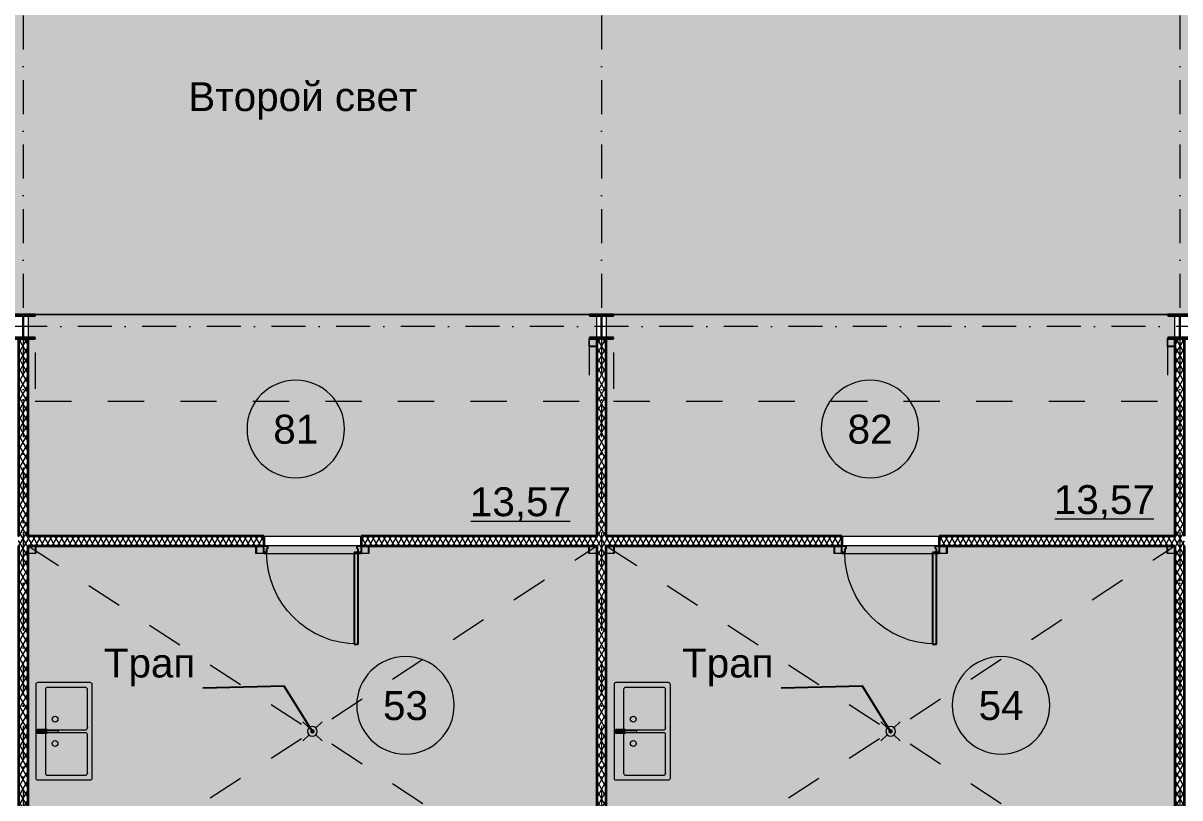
# Model space of a CAD drawing. Header units: millimetres. Extents: x -10605 to 104127, y -15987 to 52426.
# Drawn here: x 21999 to 34001, y 13109 to 21150 of the extents above; entities that cross this region are included whole.
import ezdxf
from ezdxf.enums import TextEntityAlignment as Align

# ---------------------------------------------------------------- set-up
doc = ezdxf.new("R2010")
doc.units = ezdxf.units.MM
doc.header["$MEASUREMENT"] = 0
for name, pattern in [('Dot & Dashed', [670.277762, 352.777767, -176.388884, 0, -141.111112]), ('roto_dd', [752.592, 376.296, -376.296]), ('Крупный пунктир', [634.99999, 0, -634.99999])]:
    doc.linetypes.add(name, pattern=pattern)
for name, color, linetype, lineweight in [('0_Ном._пера__100', 7, 'Continuous', 9), ('Двери Archicad_Ном._пера__3', 7, 'Continuous', 0), ('Двери Archicad_Ном._пера__97', 7, 'Continuous', 35), ('Двери Archicad_Ном._пера__98', 7, 'Continuous', 25), ('Зоны_Ном._пера__38', 171, 'Continuous', 20), ('Зоны_Ном._пера__91', 255, 'Continuous', 0), ('Мебель и  оборудование_Ном._пера__200', 7, 'Continuous', 0), ('Мебель и  оборудование_Ном._пера__99', 7, 'Continuous', 15), ('Металлический каркас здания_Ном._пера__98', 7, 'Continuous', 25), ('Металлический каркас здания_Ном._пера__99', 7, 'Continuous', 15), ('Оси_Ном._пера__200', 7, 'Continuous', 0), ('Паспорта Зон Archicad_Ном._пера__100', 7, 'Continuous', 9), ('Сантехника_Ном._пера__99', 7, 'Continuous', 15), ('Стены _Ном._пера__97', 7, 'Continuous', 35)]:
    doc.layers.add(name, color=color, linetype=linetype, lineweight=lineweight)
for name, color, linetype in [('Двери Archicad', 7, 'Continuous'), ('Зоны', 7, 'Continuous'), ('Металлический каркас здания', 7, 'Continuous'), ('Оси', 7, 'Continuous'), ('Стены', 7, 'Continuous')]:
    doc.layers.add(name, color=color, linetype=linetype)
doc.layers.add('Зоны_Ном._пера__2', color=7, linetype='Continuous', lineweight=0, true_color=0xc2747474)
doc.styles.add('РЎР“Р•РќР•Р\xa0РР\xa0_РЎРўРР›Р¬_1', font='arial.ttf')
doc.dimstyles.new('СГЕНЕРИР_СТИЛЬ__1', dxfattribs={"dimtxt": 0.18, "dimasz": 91.2, "dimexe": 0.18, "dimexo": 0.0625, "dimgap": 0.09, "dimtad": 0, "dimtih": 1, "dimtoh": 1, "dimdec": 4, "dimzin": 0, "dimdsep": 46, "dimcen": 0.09, "dimadec": 0, "dimazin": 0, "dimtfac": 1, "dimtdec": 4, "dimtmove": 0, "dimatfit": 3, "dimldrblk": 'ARROWHEAD_11', "dimfxl": 1, "dimtolj": 1, "dimtzin": 0, "dimarcsym": 0})
pattern_1 = [(90, (0, 0), (-60, 0), [])]
pattern_2 = [(60, (0, 0), (-43.30127, 25), []), (120, (0, 0), (43.30127, 25), [])]

# ---------------------------------------------------------------- blocks, each defined once
blk = doc.blocks.new('Колонна SHS ГК 27')
at = {"layer": 'Металлический каркас здания_Ном._пера__99', "linetype": 'Continuous', "lineweight": 0, "true_color": 0xffffff}
h = blk.add_hatch(dxfattribs=at)
h.set_pattern_fill('Barabбs_tйglakц_бllу', style=0, pattern_type=2)
h.set_pattern_definition(pattern_1)
h.paths.add_polyline_path([(-40, -40), (40, -40), (40, 40), (-40, 40)])
h.paths.add_polyline_path([(-36.4, -36.4), (-36.4, 36.4), (36.4, 36.4), (36.4, -36.4)], flags=0)
at = {"layer": 'Металлический каркас здания_Ном._пера__99', "color": 7, "linetype": 'Continuous', "lineweight": 15}
for p, q in [((40, 40), (-40, 40)), ((-40, 40), (-40, -40)), ((-36.4, -36.4), (-36.4, 36.4)), ((-36.4, 36.4), (36.4, 36.4)), ((36.4, 36.4), (36.4, -36.4)), ((40, -40), (40, 40)), ((-40, -40), (40, -40)), ((36.4, -36.4), (-36.4, -36.4))]:
    blk.add_line(p, q, dxfattribs=at)
blk = doc.blocks.new('Труба Квадратного Сечения ГК SHS 27_5')
at = {"layer": 'Металлический каркас здания_Ном._пера__99', "color": 7, "linetype": 'Continuous', "lineweight": 15}
for p, q in [((505, 40), (0, 40)), ((0, 40), (0, 0)), ((0, 0), (0, -40)), ((1010, 40), (505, 40)), ((1010, 0), (1010, 40)), ((1010, -40), (1010, 0)), ((0, -40), (505, -40)), ((505, -40), (1010, -40))]:
    blk.add_line(p, q, dxfattribs=at)
blk = doc.blocks.new('Зона подготовки товара_53_35', base_point=(24754, 14075))
at = {"layer": 'Зоны', "linetype": 'Continuous', "lineweight": 0, "true_color": 0x3f3f3f}
blk.add_hatch(color=250, dxfattribs=at).paths.add_polyline_path([(27950, 15726), (22050, 15726), (22050, 11875), (27950, 11875)])
at = {"layer": 'Паспорта Зон Archicad_Ном._пера__100', "color": 7, "linetype": 'Continuous', "lineweight": 9}
blk.add_line((26694, 12513), (27723, 12513), dxfattribs=at)
for start, end in [(0, 180), (180, 0)]:
    blk.add_arc((25966, 14070), 506, start, end, dxfattribs=at)
at = {"layer": 'Паспорта Зон Archicad_Ном._пера__100', "color": 7, "lineweight": 9, "style": 'РЎР“Р•РќР•Р\xa0РР\xa0_РЎРўРР›Р¬_1'}
for tag, p in [('ROOM_NUMBER', (25966, 14067)), ('ROOM_AREA', (27208, 12713))]:
    blk.add_attdef(tag, text='', height=300, dxfattribs=at).set_placement(p, align=Align.MIDDLE_CENTER)
blk = doc.blocks.new('Зона подготовки товара_54_36', base_point=(30802, 14211))
at = {"layer": 'Зоны', "linetype": 'Continuous', "lineweight": 0, "true_color": 0x3f3f3f}
blk.add_hatch(color=250, dxfattribs=at).paths.add_polyline_path([(33950, 11875), (33950, 15726), (28050, 15726), (28050, 11875)])
at = {"layer": 'Паспорта Зон Archicad_Ном._пера__100', "color": 7, "linetype": 'Continuous', "lineweight": 9}
blk.add_line((32711, 12513), (33741, 12513), dxfattribs=at)
for start, end in [(0, 180), (180, 0)]:
    blk.add_arc((32146, 14070), 506, start, end, dxfattribs=at)
at = {"layer": 'Паспорта Зон Archicad_Ном._пера__100', "color": 7, "lineweight": 9, "style": 'РЎР“Р•РќР•Р\xa0РР\xa0_РЎРўРР›Р¬_1'}
for tag, p in [('ROOM_NUMBER', (32146, 14067)), ('ROOM_AREA', (33226, 12713))]:
    blk.add_attdef(tag, text='', height=300, dxfattribs=at).set_placement(p, align=Align.MIDDLE_CENTER)
blk = doc.blocks.new('Торговый зал_97_103', base_point=(18593, 20776))
at = {"layer": 'Зоны_Ном._пера__2', "linetype": 'Continuous', "lineweight": 0, "true_color": 0x1d1d1d}
blk.add_hatch(color=250, dxfattribs=at).paths.add_polyline_path([(46125, 18125), (46125, 21875), (4225, 21875), (4225, 18125)])
at = {"layer": 'Паспорта Зон Archicad_Ном._пера__100', "color": 7, "lineweight": 9, "style": 'РЎР“Р•РќР•Р\xa0РР\xa0_РЎРўРР›Р¬_1'}
for tag, p in [('ROOM_NUMBER', (18933, 20581)), ('ROOM_AREA', (45254, 18555))]:
    blk.add_attdef(tag, text='', height=300, dxfattribs=at).set_placement(p, align=Align.MIDDLE_CENTER)
blk = doc.blocks.new('Выставочная зона_81_107', base_point=(26278, 17524))
at = {"layer": 'Зоны_Ном._пера__38', "linetype": 'Continuous', "lineweight": 0, "true_color": 0x1f1f3f}
blk.add_hatch(color=179, dxfattribs=at).paths.add_polyline_path([(22050, 18125), (22050, 15825), (27950, 15825), (27950, 18125)])
at = {"layer": 'Паспорта Зон Archicad_Ном._пера__100', "color": 7, "linetype": 'Continuous', "lineweight": 9}
blk.add_line((26645, 15983), (27674, 15983), dxfattribs=at)
for start, end in [(0, 180), (180, 0)]:
    blk.add_arc((24828, 16938), 506, start, end, dxfattribs=at)
at = {"layer": 'Паспорта Зон Archicad_Ном._пера__100', "color": 7, "lineweight": 9, "style": 'РЎР“Р•РќР•Р\xa0РР\xa0_РЎРўРР›Р¬_1'}
for tag, p in [('ROOM_NUMBER', (24828, 16936)), ('ROOM_AREA', (27159, 16183))]:
    blk.add_attdef(tag, text='', height=300, dxfattribs=at).set_placement(p, align=Align.MIDDLE_CENTER)
blk = doc.blocks.new('Выставочная зона_82_108', base_point=(32433, 17483))
at = {"layer": 'Зоны_Ном._пера__38', "linetype": 'Continuous', "lineweight": 0, "true_color": 0x1f1f3f}
blk.add_hatch(color=179, dxfattribs=at).paths.add_polyline_path([(33950, 18125), (28050, 18125), (28050, 15825), (33950, 15825)])
at = {"layer": 'Паспорта Зон Archicad_Ном._пера__100', "color": 7, "linetype": 'Continuous', "lineweight": 9}
blk.add_line((32703, 16005), (33733, 16005), dxfattribs=at)
for start, end in [(0, 180), (180, 0)]:
    blk.add_arc((30787, 16938), 506, start, end, dxfattribs=at)
at = {"layer": 'Паспорта Зон Archicad_Ном._пера__100', "color": 7, "lineweight": 9, "style": 'РЎР“Р•РќР•Р\xa0РР\xa0_РЎРўРР›Р¬_1'}
for tag, p in [('ROOM_NUMBER', (30787, 16936)), ('ROOM_AREA', (33218, 16205))]:
    blk.add_attdef(tag, text='', height=300, dxfattribs=at).set_placement(p, align=Align.MIDDLE_CENTER)
blk = doc.blocks.new('Однопольная Дверь 27_2')
at = {"layer": 'Двери Archicad_Ном._пера__3', "color": 7, "linetype": 'Continuous', "lineweight": 0}
blk.add_arc((475, 0), 950, 90, 180, dxfattribs=at)
at = {"layer": 'Двери Archicad_Ном._пера__97', "color": 7, "linetype": 'Continuous', "lineweight": 35}
for p, q in [((-505, -170), (-505, -70)), ((505, -170), (505, -70))]:
    blk.add_line(p, q, dxfattribs=at)
at = {"layer": 'Двери Archicad_Ном._пера__98', "color": 7, "linetype": 'Continuous', "lineweight": 25}
for p, q in [((435, 0), (435, 950)), ((435, 950), (475, 950)), ((475, 950), (475, 0)), ((-475, 0), (-505, 0)), ((-505, 0), (-505, -70)), ((-475, -40), (-475, 0)), ((475, 0), (435, 0)), ((505, 0), (475, 0)), ((475, 0), (475, -40)), ((505, -70), (505, 0)), ((-505, -70), (-465, -70)), ((-465, -40), (-475, -40)), ((-465, -70), (-465, -40)), ((475, -40), (465, -40)), ((465, -40), (465, -70)), ((465, -70), (505, -70))]:
    blk.add_line(p, q, dxfattribs=at)
blk = doc.blocks.new('Стена_6', base_point=(4125, 15775))
at = {"layer": 'Стены', "linetype": 'Continuous', "lineweight": 0, "true_color": 0x000000}
h = blk.add_hatch(dxfattribs=at)
h.set_pattern_fill('Batt_Insulation__3_', color=18, style=0, pattern_type=2)
h.set_pattern_definition(pattern_2)
h.paths.add_polyline_path([(22050, 15825), (22050, 15725), (24495, 15725), (24495, 15825)])
h = blk.add_hatch(dxfattribs=at)
h.set_pattern_fill('Batt_Insulation__3_', color=18, style=0, pattern_type=2)
h.set_pattern_definition(pattern_2)
h.paths.add_polyline_path([(25505, 15825), (25505, 15725), (27950, 15725), (27950, 15825)])
h = blk.add_hatch(dxfattribs=at)
h.set_pattern_fill('Batt_Insulation__3_', color=18, style=0, pattern_type=2)
h.set_pattern_definition(pattern_2)
h.paths.add_polyline_path([(28050, 15825), (28050, 15725), (30495, 15725), (30495, 15825)])
h = blk.add_hatch(dxfattribs=at)
h.set_pattern_fill('Batt_Insulation__3_', color=18, style=0, pattern_type=2)
h.set_pattern_definition(pattern_2)
h.paths.add_polyline_path([(31505, 15825), (31505, 15725), (33950, 15725), (33950, 15825)])
at = {"layer": 'Стены _Ном._пера__97', "color": 7, "linetype": 'Continuous', "lineweight": 35}
for p, q in [((24495, 15825), (24495, 15725)), ((25505, 15825), (25505, 15725)), ((30495, 15825), (30495, 15725)), ((31505, 15825), (31505, 15725))]:
    blk.add_line(p, q, dxfattribs=at)
at = {"layer": 'Стены _Ном._пера__97', "color": 7, "linetype": 'Continuous', "lineweight": 35, "flags": 128}
for points in [[(24495, 15825), (22050, 15825)], [(22050, 15725), (24495, 15725)], [(27950, 15825), (25505, 15825)], [(25505, 15725), (27950, 15725)], [(30495, 15825), (28050, 15825)], [(28050, 15725), (30495, 15725)], [(33950, 15825), (31505, 15825)], [(31505, 15725), (33950, 15725)]]:
    blk.add_lwpolyline(points, dxfattribs=at)
at = {"layer": 'Двери Archicad', "color": 7, "linetype": 'Continuous', "lineweight": 50, "xscale": -1, "zscale": 1000, "rotation": 180}
for p in [(25000, 15655), (31000, 15655)]:
    blk.add_blockref('Однопольная Дверь 27_2', p, dxfattribs=at)
blk = doc.blocks.new('Стена_36', base_point=(22000, 17875))
at = {"layer": 'Стены', "linetype": 'Continuous', "lineweight": 0, "true_color": 0x000000}
h = blk.add_hatch(dxfattribs=at)
h.set_pattern_fill('Batt_Insulation__3_', color=18, style=0, pattern_type=2)
h.set_pattern_definition(pattern_2)
h.paths.add_polyline_path([(21950, 17875), (21950, 12125), (22050, 12125), (22050, 17875)])
at = {"layer": 'Стены _Ном._пера__97', "color": 7, "linetype": 'Continuous', "lineweight": 35, "flags": 128}
for points in [[(21950, 17875), (21950, 15825)], [(22050, 17875), (21950, 17875)], [(22050, 15825), (22050, 17875)], [(21950, 15725), (21950, 12125)], [(22050, 12125), (22050, 15725)], [(21950, 12125), (22050, 12125)]]:
    blk.add_lwpolyline(points, dxfattribs=at)
blk = doc.blocks.new('Стена_40', base_point=(28000, 17875))
at = {"layer": 'Стены', "linetype": 'Continuous', "lineweight": 0, "true_color": 0x000000}
h = blk.add_hatch(dxfattribs=at)
h.set_pattern_fill('Batt_Insulation__3_', color=18, style=0, pattern_type=2)
h.set_pattern_definition(pattern_2)
h.paths.add_polyline_path([(27950, 17875), (27950, 12125), (28050, 12125), (28050, 17875)])
at = {"layer": 'Стены _Ном._пера__97', "color": 7, "linetype": 'Continuous', "lineweight": 35, "flags": 128}
for points in [[(27950, 17875), (27950, 15825)], [(28050, 17875), (27950, 17875)], [(28050, 15825), (28050, 17875)], [(27950, 15725), (27950, 12125)], [(28050, 12125), (28050, 15725)], [(27950, 12125), (28050, 12125)]]:
    blk.add_lwpolyline(points, dxfattribs=at)
blk = doc.blocks.new('Стена_44', base_point=(34000, 17875))
at = {"layer": 'Стены', "linetype": 'Continuous', "lineweight": 0, "true_color": 0x000000}
h = blk.add_hatch(dxfattribs=at)
h.set_pattern_fill('Batt_Insulation__3_', color=18, style=0, pattern_type=2)
h.set_pattern_definition(pattern_2)
h.paths.add_polyline_path([(33950, 17875), (33950, 12125), (34050, 12125), (34050, 17875)])
at = {"layer": 'Стены _Ном._пера__97', "color": 7, "linetype": 'Continuous', "lineweight": 35, "flags": 128}
for points in [[(33950, 17875), (33950, 15825)], [(34050, 17875), (33950, 17875)], [(34050, 15825), (34050, 17875)], [(33950, 15725), (33950, 12125)], [(34050, 12125), (34050, 15725)], [(33950, 12125), (34050, 12125)]]:
    blk.add_lwpolyline(points, dxfattribs=at)
blk = doc.blocks.new('Колонна Универсальная 27')
at = {"layer": 'Металлический каркас здания_Ном._пера__98', "linetype": 'Continuous', "lineweight": 0, "true_color": 0xffffff}
h = blk.add_hatch(dxfattribs=at)
h.set_pattern_fill('Barabбs_tйglakц_бllу', style=0, pattern_type=2)
h.set_pattern_definition(pattern_1)
h.paths.add_polyline_path([(-125, -125), (125, -125), (125, -113), (4, -113), (4, 113), (125, 113), (125, 125), (-125, 125), (-125, 113), (-4, 113), (-4, -113), (-125, -113)])
at = {"layer": 'Металлический каркас здания_Ном._пера__98', "color": 7, "linetype": 'Continuous', "lineweight": 25}
for p, q in [((125, 125), (-125, 125)), ((-125, 125), (-125, 113)), ((125, 113), (125, 125)), ((-125, 113), (-4, 113)), ((-4, 113), (-4, -113)), ((4, -113), (4, 113)), ((4, 113), (125, 113)), ((-4, -113), (-125, -113)), ((-125, -113), (-125, -125)), ((125, -113), (4, -113)), ((125, -125), (125, -113)), ((-125, -125), (125, -125))]:
    blk.add_line(p, q, dxfattribs=at)
blk = doc.blocks.new('Двутавp К 26020-83 27_2')
at = {"layer": 'Металлический каркас здания_Ном._пера__98', "color": 7, "linetype": 'Крупный пунктир', "lineweight": 25}
blk.add_line((0, 0), (17750, 0), dxfattribs=at)
blk = doc.blocks.new('Двутавp К 26020-83 27_3')
at = {"layer": 'Металлический каркас здания_Ном._пера__98', "color": 7, "linetype": 'Крупный пунктир', "lineweight": 25}
blk.add_line((0, 0), (17860, 0), dxfattribs=at)
blk = doc.blocks.new('Стандартный Маркер Сетки')
at = {"layer": 'Оси_Ном._пера__200', "color": 7, "linetype": 'Dot & Dashed', "lineweight": 0}
blk.add_line((0, 0), (107805, 0), dxfattribs=at)
at = {"layer": 'Оси_Ном._пера__200', "color": 7, "lineweight": 0, "style": 'РЎР“Р•РќР•Р\xa0РР\xa0_РЎРўРР›Р¬_1'}
blk.add_attdef('AC_MarkerText_1', text='', height=300, dxfattribs=at).set_placement((108205, 150), align=Align.TOP_CENTER)
blk = doc.blocks.new('Мойка Обычная 27')
at = {"layer": 'Сантехника_Ном._пера__99', "color": 7, "linetype": 'Continuous', "lineweight": 15}
for p, q in [((470, 485), (70, 485)), ((940, 485), (540, 485)), ((50, 465), (50, 70)), ((490, 70), (490, 465)), ((520, 465), (520, 70)), ((960, 70), (960, 465)), ((70, 50), (470, 50)), ((540, 50), (940, 50))]:
    blk.add_line(p, q, dxfattribs=at)
at = {"layer": 'Сантехника_Ном._пера__99', "color": 7, "linetype": 'Continuous', "lineweight": 15, "flags": 128}
for points in [[(20, 0), (990, 0, 0.414214), (1010, 20), (1010, 565, 0.414214), (990, 585), (20, 585, 0.414214), (0, 565), (0, 20, 0.414214)], [(485, 504), (496, 504), (496, 555, -1), (514, 555), (514, 504), (525, 504), (525, 569), (485, 569)], [(496, 357, 1), (514, 357), (514, 555, 1), (496, 555)]]:
    blk.add_lwpolyline(points, format="xyb", close=True, dxfattribs=at)
for points in [[(485, 468), (496, 468), (496, 503), (485, 503)], [(525, 468), (525, 503), (514, 503), (514, 468)]]:
    blk.add_lwpolyline(points, close=True, dxfattribs=at)
at = {"layer": 'Сантехника_Ном._пера__99', "color": 7, "linetype": 'Continuous', "lineweight": 15}
for centre in [(379, 385), (631, 385)]:
    blk.add_circle(centre, 30, dxfattribs=at)
for centre, start, end in [((70, 465), 90, 180), ((470, 465), 0, 90), ((540, 465), 90, 180), ((940, 465), 0, 90), ((70, 70), 180, 270), ((470, 70), 270, 0), ((540, 70), 180, 270), ((940, 70), 270, 0)]:
    blk.add_arc(centre, 20, start, end, dxfattribs=at)
for p in [(70, 50), (540, 50)]:
    blk.add_point(p, dxfattribs=at)
blk = doc.blocks.new('Символ Трапа в Полу 27')
at = {"layer": 'Мебель и  оборудование_Ном._пера__99', "color": 7, "linetype": 'Continuous', "lineweight": 15}
for p, q in [((65, 135), (0, 200)), ((135, 135), (200, 200)), ((65, 65), (0, 0)), ((135, 65), (200, 0))]:
    blk.add_line(p, q, dxfattribs=at)
at = {"layer": 'Мебель и  оборудование_Ном._пера__99', "color": 7, "linetype": 'Continuous', "lineweight": 15, "flags": 128}
blk.add_lwpolyline([(150, 100, 1), (50, 100, 1)], format="xyb", close=True, dxfattribs=at)
blk = doc.blocks.new('ARROWHEAD_11')
at = {"color": 0, "linetype": 'Continuous', "lineweight": 0}
blk.add_line((0, 0), (-1, 0), dxfattribs=at)
at = {"color": 0, "linetype": 'Continuous', "lineweight": 0, "const_width": 0.25, "flags": 128}
blk.add_lwpolyline([(-0.125, 0, 1), (0.125, 0, 1)], format="xyb", close=True, dxfattribs=at)
blk = doc.blocks.new('Стандартный Маркер Сетки_4')
at = {"layer": 'Оси_Ном._пера__200', "color": 7, "linetype": 'Dot & Dashed', "lineweight": 0}
blk.add_line((0, 0), (55187, 0), dxfattribs=at)
at = {"layer": 'Оси_Ном._пера__200', "color": 7, "lineweight": 0, "style": 'РЎР“Р•РќР•Р\xa0РР\xa0_РЎРўРР›Р¬_1'}
blk.add_attdef('AC_MarkerText_1', text='', height=300, rotation=90, dxfattribs=at).set_placement((55368, -69), align=Align.TOP_CENTER)

msp = doc.modelspace()

# ---------------------------------------------------------------- linework, layer by layer
at = {"layer": 'Зоны_Ном._пера__2', "color": 8, "linetype": 'Continuous', "lineweight": 0, "true_color": 0x747474, "flags": 128}
msp.add_lwpolyline([(46125, 18125), (46125, 21875.00005), (4225, 21875.00005), (4225, 18125)], close=True, dxfattribs=at)
at = {"layer": 'Зоны_Ном._пера__38', "color": 171, "linetype": 'Continuous', "lineweight": 20, "flags": 128}
for points in [[(22050.00006, 18125.01667), (22050.00006, 15825), (27950.00006, 15825), (27950.00006, 18125.01667)], [(33950.00006, 18125), (28050.00006, 18125), (28050.00006, 15825), (33950.00006, 15825)]]:
    msp.add_lwpolyline(points, close=True, dxfattribs=at)
at = {"layer": 'Зоны_Ном._пера__91', "color": 255, "linetype": 'Continuous', "lineweight": 0, "flags": 128}
for points in [[(27950.00006, 15725.5), (22050.00006, 15725.5), (22050.00006, 11875), (27950.00006, 11875)], [(33950.00006, 11875), (33950.00006, 15725.5), (28050.00006, 15725.5), (28050.00006, 11875)]]:
    msp.add_lwpolyline(points, close=True, dxfattribs=at)
at = {"layer": 'Мебель и  оборудование_Ном._пера__200', "color": 7, "linetype": 'roto_dd', "lineweight": 0, "flags": 128}
for points in [[(22124.8843, 17225), (27874.91319, 17225), (27874.91319, 18125), (22124.8843, 18125)], [(28124.91319, 17225), (33874.94208, 17225), (33874.94208, 18125), (28124.91319, 18125)]]:
    msp.add_lwpolyline(points, close=True, dxfattribs=at)
for points in [[(22050, 15725), (27950.00006, 11874.5)], [(22050, 11874.5), (27950.00006, 15725)], [(28050, 15725), (33950.00006, 11874.5)], [(28050, 11874.5), (33950.00006, 15725)]]:
    msp.add_lwpolyline(points, dxfattribs=at)

# ---------------------------------------------------------------- block references
at = {"layer": 'Зоны', "color": 7, "linetype": 'Continuous', "lineweight": 9}
msp.add_blockref('Торговый зал_97_103', (18592.67673, 20775.72296), dxfattribs=at)
for name, p, values in [('Выставочная зона_81_107', (26277.65801, 17523.72987), {'ROOM_NUMBER': '81', 'ROOM_AREA': '13,57'}), ('Выставочная зона_82_108', (32432.81271, 17482.5519), {'ROOM_NUMBER': '82', 'ROOM_AREA': '13,57'}), ('Зона подготовки товара_53_35', (24753.91965, 14075), {'ROOM_NUMBER': '53', 'ROOM_AREA': '22,72'}), ('Зона подготовки товара_54_36', (30802.03126, 14211.4174), {'ROOM_NUMBER': '54', 'ROOM_AREA': '22,72'})]:
    msp.add_blockref(name, p, dxfattribs=at).add_auto_attribs(values)
at = {"layer": 'Мебель и  оборудование_Ном._пера__99', "color": 7, "linetype": 'Continuous', "lineweight": 15, "zscale": 1000, "rotation": 90}
for p in [(25100.00003, 13699.75), (31100.00003, 13699.75)]:
    msp.add_blockref('Символ Трапа в Полу 27', p, dxfattribs=at)
at = {"layer": 'Металлический каркас здания', "color": 7, "linetype": 'Continuous', "lineweight": 9, "xscale": -1, "zscale": 1000, "rotation": 90}
for name, p in [('Двутавp К 26020-83 27_2', (22000.00006, 17875)), ('Двутавp К 26020-83 27_3', (28000, 17875.01667))]:
    msp.add_blockref(name, p, dxfattribs=at)
at = {"layer": 'Металлический каркас здания', "color": 7, "linetype": 'Continuous', "lineweight": 9, "zscale": 1000, "rotation": 90}
msp.add_blockref('Двутавp К 26020-83 27_2', (34000, 125), dxfattribs=at)
at = {"layer": 'Металлический каркас здания_Ном._пера__98', "color": 7, "linetype": 'Continuous', "lineweight": 25, "zscale": 1000, "rotation": 180}
for p in [(22000, 18000), (27999.99667, 18000.01667), (34000, 18000)]:
    msp.add_blockref('Колонна Универсальная 27', p, dxfattribs=at)
at = {"layer": 'Металлический каркас здания_Ном._пера__99', "color": 7, "linetype": 'Continuous', "lineweight": 15, "zscale": 1000, "rotation": 180}
for name, p in [('Колонна SHS ГК 27', (27910.00006, 17835)), ('Колонна SHS ГК 27', (33910.00006, 17835)), ('Труба Квадратного Сечения ГК SHS 27_5', (25505, 15685)), ('Труба Квадратного Сечения ГК SHS 27_5', (31505, 15685))]:
    msp.add_blockref(name, p, dxfattribs=at)
at = {"layer": 'Металлический каркас здания_Ном._пера__99', "color": 7, "linetype": 'Continuous', "lineweight": 15, "xscale": -1, "zscale": 1000, "rotation": 180}
for p in [(22090, 15685.5), (24455, 15685), (25545, 15685), (27910.00006, 15685.5), (28090, 15685.5), (30455, 15685), (31545, 15685), (33910.00006, 15685.5)]:
    msp.add_blockref('Колонна SHS ГК 27', p, dxfattribs=at)
at = {"layer": 'Оси', "color": 8, "linetype": 'Continuous', "lineweight": 0, "true_color": 0x747474, "zscale": 1000, "rotation": 270}
for p in [(22000, 40000.00005), (28000, 40000.00005), (34000, 40000.00005)]:
    msp.add_blockref('Стандартный Маркер Сетки_4', p, dxfattribs=at)
at = {"layer": 'Оси', "color": 8, "linetype": 'Continuous', "lineweight": 0, "true_color": 0x747474, "xscale": -1, "zscale": 1000}
msp.add_blockref('Стандартный Маркер Сетки', (98000.00007, 18000), dxfattribs=at)
at = {"layer": 'Сантехника_Ном._пера__99', "color": 7, "linetype": 'Continuous', "lineweight": 15, "zscale": 1000, "rotation": 90}
for p in [(22715, 13295), (28715, 13295)]:
    msp.add_blockref('Мойка Обычная 27', p, dxfattribs=at)
at = {"layer": 'Стены', "color": 7, "lineweight": 35}
for name, p in [('Стена_36', (22000.00006, 17875)), ('Стена_40', (28000.00006, 17875)), ('Стена_44', (34000.00006, 17875)), ('Стена_6', (4125, 15775))]:
    msp.add_blockref(name, p, dxfattribs=at)

# ---------------------------------------------------------------- texts
at = {"layer": '0_Ном._пера__100', "color": 7, "linetype": 'Continuous', "lineweight": 9, "insert": (23712.42631, 20537.11071), "char_height": 300, "attachment_point": 1, "style": 'РЎР“Р•РќР•Р\xa0РР\xa0_РЎРўРР›Р¬_1'}
msp.add_mtext('\\A1;{\\pql;\\fArial|b0|i0|c204|p0;\\W1.000000;Второй свет }', dxfattribs=at)
at = {"layer": 'Мебель и  оборудование_Ном._пера__200', "color": 7, "linetype": 'Continuous', "lineweight": 0, "char_height": 300, "attachment_point": 7, "style": 'РЎР“Р•РќР•Р\xa0РР\xa0_РЎРўРР›Р¬_1'}
for insert in [(22835.98338, 14268.35045), (28835.98338, 14268.35045)]:
    msp.add_mtext('\\A1;{\\pql;\\fArial|b0|i0|c204|p0;\\W1.000000;Трап}', dxfattribs=dict(at, insert=insert))

# ---------------------------------------------------------------- leaders
at = {"layer": 'Мебель и  оборудование_Ном._пера__200', "color": 7, "linetype": 'Continuous', "lineweight": 0, "annotation_type": 0, "has_hookline": 1, "hookline_direction": 1, "text_width": 910.8}
for points in [[(25000.00003, 13799.75), (24707.9453, 14268.35045), (23864.62238, 14247.25627)], [(31000.00003, 13799.75), (30707.9453, 14268.35045), (29864.62238, 14247.25627)]]:
    msp.add_leader(points, dimstyle='СГЕНЕРИР_СТИЛЬ__1', dxfattribs=at)

doc.saveas('drawing.dxf')
